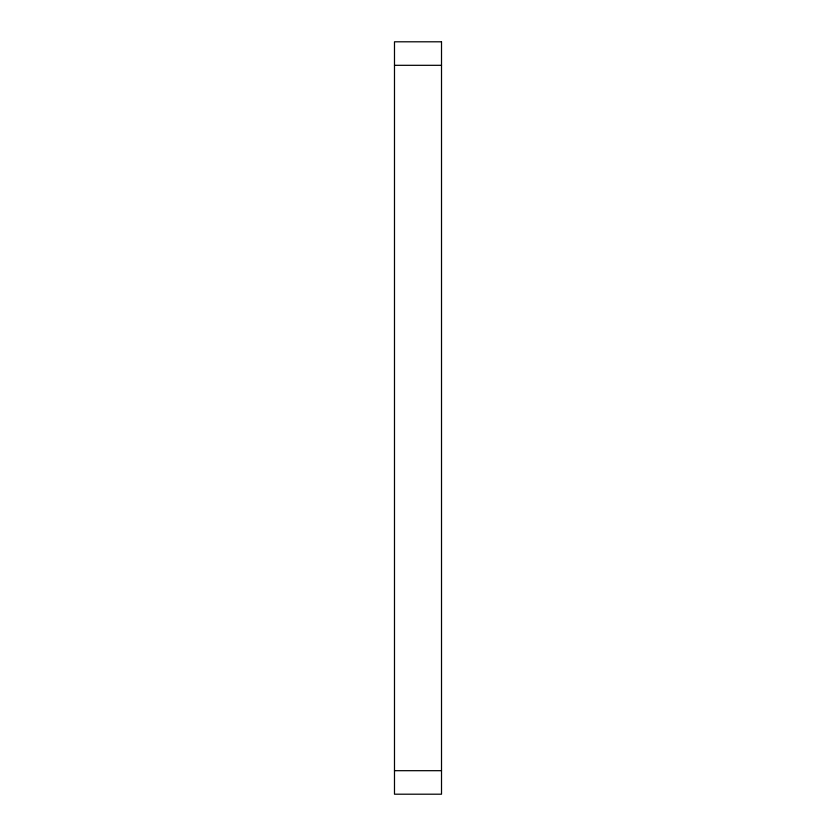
<?xml version="1.0" encoding="UTF-8"?>
<svg xmlns="http://www.w3.org/2000/svg" width="836" height="836" viewBox="0 0 836 836"><rect width="100%" height="100%" fill="white"/><g stroke="black" fill="none" stroke-linecap="round" stroke-linejoin="round"><path stroke-width="1.25" d="M394.487 65.312L441.512 65.312M394.487 770.688L441.512 770.688M441.512 41.8L394.487 41.8L394.487 794.2L441.512 794.2L441.512 41.8"/></g></svg>
